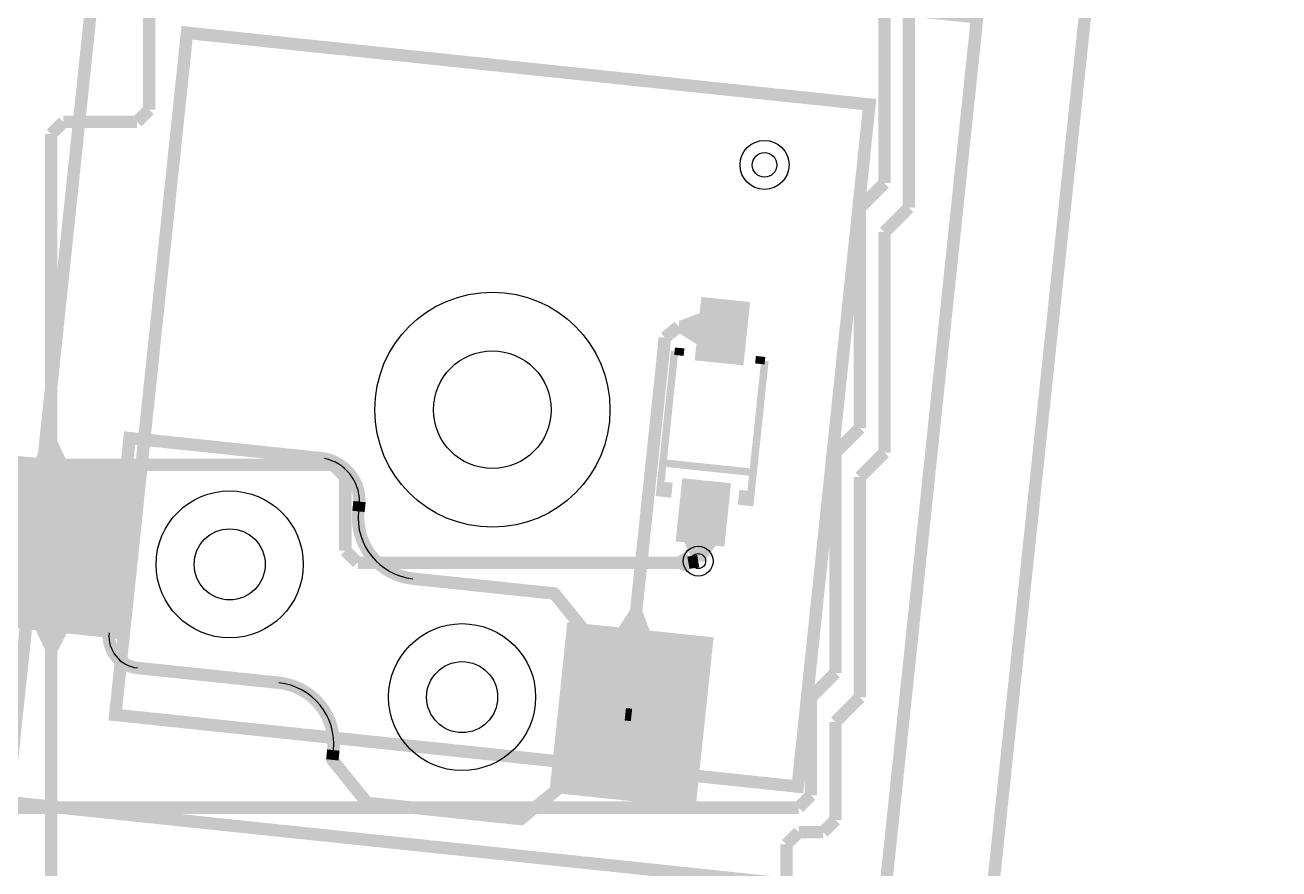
# Model space of a CAD drawing. Header units: millimetres. Extents: x -992 to -826, y 770 to 901.
# Drawn here: x -851.87 to -826.28, y 822.27 to 839.49 of the extents above; entities that cross this region are included whole.
import ezdxf

# ---------------------------------------------------------------- set-up
doc = ezdxf.new("R2010")
doc.units = ezdxf.units.MM
for name, color, linetype, true_color in [('BoardOutLine', 7, 'Continuous', 0xff00ff), ('BottomLayer', 7, 'Continuous', 0x0000ff), ('BottomPasteMaskLayer', 7, 'Continuous', 0x800000), ('BottomSilkLayer', 7, 'Continuous', 0x66cc33), ('BottomSolderMaskLayer', 7, 'Continuous', 0xaa00ff), ('Document', 7, 'Continuous', 0xffffff), ('Hole', 7, 'Continuous', 0x222222), ('Multi-Layer', 7, 'Continuous', 0xc0c0c0), ('TopLayer', 7, 'Continuous', 0xff0000), ('TopSilkLayer', 7, 'Continuous', 0xffcc00)]:
    doc.layers.add(name, color=color, linetype=linetype, true_color=true_color)

msp = doc.modelspace()

# ---------------------------------------------------------------- hatches: boundary and pattern name
at = {"layer": 'BottomLayer'}
for points in [[(-837.2089154178309, 832.5460502921007), (-837.0730251460504, 833.8389382778767), (-838.0675387350775, 833.9434594869191), (-838.2034290068581, 832.6505715011432)], [(-838.1023088646178, 833.6127025654052), (-838.1686817373636, 832.9811785623573), (-838.5276835153671, 833.2104572009146), (-838.5011328422657, 833.4630657861317)], [(-851.0159309118619, 830.5946278892559), (-851.6474523749048, 830.6610033020067), (-851.4586918973839, 831.0242621285245), (-851.2046913893829, 830.9975666751335)], [(-852.8214630429262, 827.2651257302516), (-849.8378968757938, 826.9515367030735), (-849.47205994412, 830.4323596647195), (-852.4556261112523, 830.7459486918975)], [(-837.5976631953265, 828.8474218948439), (-837.4617729235459, 830.14030988062), (-838.4562865125731, 830.2448310896623), (-838.5921767843537, 828.9519431038864)], [(-838.4106832613666, 828.9328676657354), (-837.7791592583186, 828.8664973329949), (-838.0051892303786, 828.5384150368302), (-838.2578003556008, 828.5649631699265)], [(-837.8831191262384, 828.7282499365), (-838.337807975616, 828.776121412243), (-838.2144246888495, 828.9776708153418), (-837.9618211836424, 828.951076962154)], [(-839.1196977393955, 827.1320218440438), (-839.7512217424436, 827.1983972567947), (-839.5219405638812, 827.5573990347982), (-839.2693294386589, 827.5308483616968)], [(-851.6474523749048, 827.1417322834648), (-851.0159309118619, 827.0753543307088), (-851.2046913893829, 826.7120929641861), (-851.4586918973839, 826.7387909575821)], [(-841.1669037338075, 823.8279146558294), (-838.1833375666753, 823.5143256286514), (-837.8174752349505, 826.9951485902973), (-840.8010414020829, 827.3087376174753)]]:
    msp.add_hatch(color=256, dxfattribs=at).paths.add_polyline_path(points)
at = {"layer": 'BottomPasteMaskLayer'}
for points in [[(-837.2089154178309, 832.5460502921007), (-837.0730251460504, 833.8389382778767), (-838.0675387350775, 833.9434594869191), (-838.2034290068581, 832.6505715011432)], [(-852.8214630429262, 827.2651257302516), (-849.8378968757938, 826.9515367030735), (-849.47205994412, 830.4323596647195), (-852.4556261112523, 830.7459486918975)], [(-837.5976631953265, 828.8474218948439), (-837.4617729235459, 830.14030988062), (-838.4562865125731, 830.2448310896623), (-838.5921767843537, 828.9519431038864)], [(-841.1669037338075, 823.8279146558294), (-838.1833375666753, 823.5143256286514), (-837.8174752349505, 826.9951485902973), (-840.8010414020829, 827.3087376174753)]]:
    msp.add_hatch(color=256, dxfattribs=at).paths.add_polyline_path(points)
at = {"layer": 'BottomSilkLayer'}
for points in [[(-838.9680695961392, 830.1830302260606), (-838.6498323596649, 830.149580899162), (-838.6816941833885, 829.8464516129034), (-838.999931419863, 829.879898399797)], [(-836.9742265684532, 829.9734671069343), (-837.2924638049277, 830.006916433833), (-837.3243230886462, 829.7037846075693), (-837.0060883921769, 829.6703378206757)]]:
    msp.add_hatch(color=256, dxfattribs=at).paths.add_polyline_path(points)
at = {"layer": 'BottomSolderMaskLayer'}
for points in [[(-837.2089154178309, 832.5460502921007), (-837.0730251460504, 833.8389382778767), (-838.0675387350775, 833.9434594869191), (-838.2034290068581, 832.6505715011432)], [(-852.8214630429262, 827.2651257302516), (-849.8378968757938, 826.9515367030735), (-849.47205994412, 830.4323596647195), (-852.4556261112523, 830.7459486918975)], [(-837.5976631953265, 828.8474218948439), (-837.4617729235459, 830.14030988062), (-838.4562865125731, 830.2448310896623), (-838.5921767843537, 828.9519431038864)], [(-841.1669037338075, 823.8279146558294), (-838.1833375666753, 823.5143256286514), (-837.8174752349505, 826.9951485902973), (-840.8010414020829, 827.3087376174753)]]:
    msp.add_hatch(color=256, dxfattribs=at).paths.add_polyline_path(points)
at = {"layer": 'Document'}
for points in [[(-837.5270332740666, 833.3849428498859), (-837.7180060960122, 833.4050139700281), (-837.7982854965711, 832.6412242824488), (-837.6073126746254, 832.6211531623064)], [(-838.0345415290832, 833.1487376174754), (-838.0546126492254, 832.9577647955298), (-837.290822961646, 832.877487934976), (-837.2707518415039, 833.0684582169166)], [(-850.0243688087377, 827.0716103632209), (-849.6195300990603, 830.923393446787), (-845.7677470154941, 830.5185547371096), (-845.7511658598753, 830.5179327859133), (-845.7346451381111, 830.5194778740436), (-845.7184668572969, 830.523163626998), (-845.7029071790951, 830.5289271293359), (-845.6882317056823, 830.5366699986396), (-845.6746909459462, 830.5462600648913), (-845.6625160393237, 830.5575336266035), (-845.6519148102734, 830.5702982451865), (-845.6430682207327, 830.5843360298566), (-845.6361272811149, 830.5994073570099), (-845.6312104725765, 830.6152549605745), (-845.6284017245557, 830.631608323516), (-845.627748982105, 830.6481882955377), (-845.6292633874739, 830.6647118581475), (-845.6329190899115, 830.6808969557571), (-845.6386536869369, 830.6964673103421), (-845.6463692895429, 830.7111571374809), (-845.6559341931518, 830.7247156832693), (-845.6671851257997, 830.7369115046641), (-845.679930035173, 830.7475364201937), (-845.6939513669222, 830.7564090635949), (-845.7090097782932, 830.7633779797175), (-845.7248482236851, 830.7683242098487), (-845.7411963423928, 830.7711633223267), (-849.7192837185676, 831.1892760985523), (-849.7358833174992, 831.1899284822669), (-849.7524260578949, 831.1884086041795), (-849.7686288893688, 831.1847424697806), (-849.7842145774608, 831.1789928075382), (-849.7989164471868, 831.1712579955972), (-849.812482945914, 831.1616703785061), (-849.8246819474887, 831.1503940027682), (-849.8353047239721, 831.1376218099656), (-849.8441695170271, 831.1235723354811), (-849.8511246478489, 831.108485969303), (-849.856051112426, 831.0926208428941), (-849.8588646177293, 831.076248412497), (-850.2769773939549, 827.0981584963172), (-850.2775910969197, 827.0815822802025), (-850.2760391582099, 827.0650674669051), (-850.2723480525271, 827.0488957845298), (-850.2665807468691, 827.0333431076717), (-850.258835626368, 827.0186747512392), (-850.249244815928, 827.0051409444167), (-850.2379719262906, 826.9929725619756), (-850.2252092629805, 826.9823771857558), (-850.211174545743, 826.9735355635023), (-850.1961071944386, 826.966598525469), (-850.180264244751, 826.9616844113878), (-850.1639159633863, 826.9588770516976), (-850.1473412375622, 826.9582243374714), (-850.1308228174381, 826.9597374034362), (-850.1146424926485, 826.9633904380253), (-850.0990762852201, 826.9691211237002), (-850.0843897408812, 826.9768317000331), (-850.0708333990854, 826.986390631413), (-850.0586385190312, 826.9976348509267), (-850.0480131345842, 827.0103725421366), (-850.039138505403, 827.0243864112991), (-850.0321660248107, 827.0394373942038), (-850.027214637158, 827.0552687343973), (-850.0243688087378, 827.0716103632209)], [(-845.7802565405132, 830.5203022606047), (-845.7408673939817, 830.5110788297145), (-845.7020205688093, 830.4997872082238), (-845.6638245776262, 830.4864589375402), (-845.6263861150584, 830.4711312481377), (-845.5898097596917, 830.4538469555587), (-845.5541976819484, 830.4346543408157), (-845.5196493586895, 830.4136070155255), (-845.4862612953416, 830.3907637721538), (-845.4541267563234, 830.3661884197869), (-845.4233355045264, 830.3399496058913), (-845.3939735505762, 830.3121206245573), (-845.3661229125743, 830.2827792117632), (-845.3398613869936, 830.2520073282324), (-845.3152623313661, 830.2198909304876), (-845.2923944593696, 830.1865197307457), (-845.2713216488868, 830.1519869463194), (-845.2521027635722, 830.1163890392302), (-845.2347914884256, 830.0798254467554), (-845.2194361798308, 830.0423983036661), (-845.2060797304807, 830.004212156929), (-845.1947594495617, 829.965373673671), (-845.1855069585372, 829.9259913432206), (-845.1783481028176, 829.8861751740596), (-845.1733028795651, 829.8460363865319), (-845.1703853818348, 829.8056871021657), (-845.1696037592076, 829.7652400304802), (-845.1688559069432, 829.7492131302944), (-845.1660933375633, 829.7334084150804), (-845.1613601418366, 829.7180781290168), (-845.1547318618436, 829.7034669443656), (-845.1463142853206, 829.6898080564879), (-845.1362417572809, 829.6773194620328), (-845.1246750358608, 829.6662004796977), (-845.1117987266105, 829.6566285690909), (-845.0978183361782, 829.6487564984651), (-845.0829569924126, 829.6427099065278), (-845.067451883229, 829.6385852972396), (-845.0515504710762, 829.6364484996061), (-845.0355065434221, 829.6363336170423), (-845.0195761622897, 829.6382424830807), (-845.0040135774932, 829.6421446321077), (-844.9890671687958, 829.6479777855968), (-844.974975481754, 829.6556488460772), (-844.9619634205169, 829.6650353829751), (-844.9502386583424, 829.6759875866131), (-844.9399883231202, 829.6883306591808), (-844.9313760107999, 829.7018676045184), (-844.9245391743893, 829.7163823721869), (-844.9195869301975, 829.7316433056459), (-844.9165983163311, 829.7474068395052), (-844.9156210312422, 829.763421386843), (-844.9163569078422, 829.8101121884195), (-844.9192301950778, 829.8567203066681), (-844.9242348641076, 829.9031479466482), (-844.931360413943, 829.9492976921055), (-844.9405918934822, 829.9950727098743), (-844.9519099328809, 830.0403769530574), (-844.9652907841948, 830.0851153625546), (-844.9807063712087, 830.1291940665196), (-844.9981243483468, 830.1725205773259), (-845.0175081685416, 830.215003985627), (-845.0388171599183, 830.2565551511068), (-845.0620066111343, 830.2970868895167), (-845.0870278651937, 830.3365141556089), (-845.113828421542, 830.3747542215823), (-845.1423520462243, 830.411726850664), (-845.1725388898775, 830.447354465466), (-845.2043256133088, 830.4815623107609), (-845.2376455203964, 830.5142786103361), (-845.2724286980337, 830.5454347175975), (-845.3086021628235, 830.5749652596061), (-845.3460900142152, 830.6028082742464), (-845.3848135937615, 830.6289053402375), (-845.424691650163, 830.6532016997149), (-845.4656405097529, 830.6756463731256), (-845.5075742520637, 830.6961922661952), (-845.5504048901096, 830.7147962687433), (-845.5940425550036, 830.7314193451381), (-845.6383956845239, 830.7460266162034), (-845.6833712152336, 830.7585874324031), (-845.7288747777496, 830.769075438151), (-845.7453302746992, 830.7713646268174), (-845.7619437916712, 830.7714863577818), (-845.7784310667796, 830.7694385481932), (-845.7945099981713, 830.7652562366425), (-845.8099054708679, 830.7590109836406), (-845.8243540640588, 830.7508096472), (-845.8376085583044, 830.740792554463), (-845.8494421655298, 830.7291311006667), (-845.859652409431, 830.7160248165218), (-845.8680645899012, 830.7016979541876), (-845.874534772198, 830.6863956502547), (-845.8789522497066, 830.6703797313903), (-845.8812414381606, 830.6539242344112), (-845.8813631689104, 830.6373107174376), (-845.8793153591092, 830.6208234423557), (-845.8751330473509, 830.604744511018), (-845.8688877941504, 830.589349038402), (-845.8606864575232, 830.574900445317), (-845.8506693646153, 830.5616459512006), (-845.8390079106663, 830.5498123441257), (-845.8259016263896, 830.5396021003936), (-845.8115747639469, 830.5311899201082), (-845.7962724599305, 830.5247197380089), (-845.7802565410091, 830.5203022607071)], [(-837.9213589027179, 829.33697993396), (-838.1123317246636, 829.3570510541023), (-838.0320548641098, 830.1208407416816), (-837.8410820421642, 830.1007696215394)], [(-844.9366675133351, 829.5534721869445), (-844.9407214312514, 829.5046458835104), (-844.9426417765619, 829.455689224807), (-844.9424248939829, 829.4066953974461), (-844.9400711963397, 829.3577576587885), (-844.935585163781, 829.3089691594326), (-844.928975335251, 829.2604227659073), (-844.920254292236, 829.2122108839045), (-844.9094386348158, 829.1644252823902), (-844.8965489500669, 829.117156918926), (-844.8816097728754, 829.0704957665359), (-844.8646495392366, 829.024530642448), (-844.8457005321276, 828.9793490390335), (-844.8247988200594, 828.9350369572709), (-844.8019841884214, 828.8916787430463), (-844.7773000637521, 828.8493569266059), (-844.7507934310788, 828.8081520654625), (-844.7225147444838, 828.7681425910599), (-844.6925178310678, 828.7294046594808), (-844.6608597884922, 828.6920120064885), (-844.6276008762968, 828.6560358071742), (-844.592804401199, 828.6215445404785), (-844.5565365965917, 828.588603858845), (-844.5188664964719, 828.5572764632544), (-844.4798658040379, 828.5276219838764), (-844.4396087552052, 828.499696866566), (-844.3981719773029, 828.4735542654217), (-844.3556343432165, 828.4492439416099), (-844.3120768212574, 828.4268121686459), (-844.2675823210443, 828.4063016443157), (-844.222235535688, 828.3877514094017), (-844.1761227805825, 828.3711967733713), (-844.129331829108, 828.3566692471667), (-844.0819517455583, 828.3441964832253), (-844.0340727156113, 828.3338022228452), (-843.9857858746651, 828.3255062509938), (-843.9371831343664, 828.3193243586488), (-843.9207798231687, 828.3165439681383), (-843.9048807192405, 828.3116431841278), (-843.8897586752992, 828.3047061114977), (-843.8756732085352, 828.295851800927), (-843.862866046904, 828.2852322058035), (-843.8515569807073, 828.2730295744725), (-843.8419400906595, 828.2594533225802), (-843.8341804171673, 828.2447364391827), (-843.8284111279875, 828.2291314883017), (-843.8247312328649, 828.2129062745428), (-843.8232038843768, 828.196339247162), (-843.8238552941376, 828.1797147214556), (-843.826674282969, 828.1633179994782), (-843.8316124727503, 828.1474304738268), (-843.8385851166615, 828.1323247985183), (-843.8474725535665, 828.1182602098327), (-843.8581222615796, 828.1054780774255), (-843.8703514755725, 828.0941977620596), (-843.8839503237004, 828.0846128510411), (-843.8986854291215, 828.0768878359686), (-843.9143039150963, 828.0711552898072), (-843.930537744737, 828.0675135917365), (-843.9471083209254, 828.0660252388141), (-843.9637312674627, 828.0667157734317), (-844.0173833852623, 828.0734211695345), (-844.0707308942121, 828.0822277222164), (-844.123691539937, 828.0931218530085), (-844.1761836645501, 828.1060867646894), (-844.228126332559, 828.1211024671838), (-844.2794394556563, 828.1381458083852), (-844.3300439162041, 828.157190509852), (-844.3798616892232, 828.1782072073261), (-844.4288159626958, 828.2011634960082), (-844.4768312559995, 828.2260239805217), (-844.5238335362877, 828.2527503294868), (-844.5697503326377, 828.2813013346224), (-844.6145108477905, 828.3116329742838), (-844.6580460673108, 828.3436984813376), (-844.7002888659972, 828.3774484152698), (-844.7411741113799, 828.4128307384169), (-844.7806387641459, 828.4497908962), (-844.8186219753367, 828.4882719012406), (-844.8550651801688, 828.528214421227), (-844.8899121883328, 828.5695568703962), (-844.9231092706302, 828.6122355044914), (-844.9546052418171, 828.6561845190457), (-844.9843515395241, 828.7013361508436), (-845.0123022991329, 828.747620782403), (-845.0384144244931, 828.7949670493147), (-845.0626476543705, 828.8433019502767), (-845.084964624524, 828.8925509596521), (-845.105330925316, 828.9426381423772), (-845.123715154768, 828.9934862710425), (-845.1400889669769, 829.0450169449662), (-845.1544271158214, 829.0971507110781), (-845.166707493887, 829.149807186424), (-845.1769111665535, 829.2029051821057), (-845.1850224011893, 829.2563628284622), (-845.1910286914081, 829.310097701302), (-845.194920776353, 829.3640269489888), (-845.1966926549751, 829.4180674201882), (-845.1963415952861, 829.472135792074), (-845.1938681385707, 829.5261486988016), (-845.1892760985522, 829.5800228600458), (-845.186488619328, 829.5964196497307), (-845.1815823174292, 829.6123115644697), (-845.1746413393695, 829.6274260467952), (-845.1657847277838, 829.64150387275), (-845.1551643797636, 829.6543035977597), (-845.1429624417152, 829.665605697576), (-845.1293881854218, 829.6752163332717), (-845.1146744188856, 829.6829706757138), (-845.0990734935073, 829.6887357324988), (-845.0828529760831, 829.6924126288651), (-845.0662910598471, 829.6939383034652), (-845.0496717932617, 829.6932865899109), (-845.0332802083881, 829.6904686655464), (-845.0173974323867, 829.6855328597478), (-845.0022958659893, 829.6785638250415), (-844.9882345116359, 829.6696810852533), (-844.9754545314017, 829.6590369855917), (-844.964175110898, 829.6468140798204), (-844.954589700086, 829.6332219993336), (-844.9468626954742, 829.6184938578309), (-844.9411266206032, 829.6028822532539), (-844.9374798531744, 829.5866549355546), (-844.9359849378031, 829.5700902145963), (-844.9366675133351, 829.5534721869445)], [(-845.1688976377953, 829.7787528575059), (-845.1898145796292, 829.5797459994922), (-845.1904365308255, 829.5631648438734), (-845.1888914426952, 829.5466441221091), (-845.1852056897409, 829.5304658412949), (-845.1794421874029, 829.5149061630931), (-845.1716993180993, 829.5002306896803), (-845.1621092518476, 829.4866899299442), (-845.1508356901354, 829.4745150233217), (-845.1380710715524, 829.4639137942715), (-845.1240332868824, 829.4550672047308), (-845.108961959729, 829.4481262651129), (-845.0931143561644, 829.4432094565746), (-845.0767609932228, 829.4404007085537), (-845.0601810212012, 829.439747966103), (-845.0436574585913, 829.4412623714719), (-845.0274723609817, 829.4449180739095), (-845.0119020063969, 829.4506526709349), (-844.997212179258, 829.4583682735408), (-844.9836536334695, 829.4679331771498), (-844.9714578120747, 829.4791841097978), (-844.9608328965452, 829.491929019171), (-844.951960253144, 829.5059503509201), (-844.9449913370213, 829.5210087622912), (-844.94004510689, 829.5368472076831), (-844.9372059944121, 829.5531953263908), (-844.9162890525782, 829.7522021844045), (-844.9156671013818, 829.7687833400233), (-844.917212189512, 829.7853040617877), (-844.9208979424664, 829.801482342602), (-844.9266614448044, 829.8170420208038), (-844.934404314108, 829.8317174942166), (-844.9439943803598, 829.8452582539528), (-844.9552679420719, 829.8574331605753), (-844.9680325606548, 829.8680343896254), (-844.9820703453249, 829.8768809791662), (-844.9971416724784, 829.8838219187842), (-845.012989276043, 829.8887387273226), (-845.0293426389846, 829.8915474753434), (-845.0459226110063, 829.8922002177941), (-845.0624461736161, 829.8906858124252), (-845.0786312712257, 829.8870301099876), (-845.0942016258107, 829.8812955129621), (-845.1088914529496, 829.873579910356), (-845.122449998738, 829.8640150067472), (-845.1346458201328, 829.8527640740991), (-845.1452707356624, 829.8400191647258), (-845.1541433790636, 829.8259978329767), (-845.1611122951862, 829.8109394216056), (-845.1660585253173, 829.7951009762136), (-845.1688976377953, 829.7787528575059)], [(-845.6951866903735, 824.4147421894845), (-844.9831902463806, 823.5355016510034), (-844.9719112839003, 823.523303427266), (-844.9591365287065, 823.51268187904), (-844.9450845912055, 823.5038187695717), (-844.9299959378267, 823.4968657704926), (-844.9141287759953, 823.4919418663101), (-844.8977546355094, 823.4891313182628), (-841.7649987299976, 823.159865379731), (-841.748398281318, 823.1592104020756), (-841.7318543712565, 823.1607279434979), (-841.7156501026279, 823.1643920355147), (-841.7000627662329, 823.1701399774247), (-841.6853590957996, 823.1778734092554), (-841.6717907035816, 823.1874599949201), (-840.7376098552198, 823.9439420878844), (-840.7254116314823, 823.9552210503646), (-840.7147900832564, 823.9679958055584), (-840.705926973788, 823.9820477430594), (-840.6989739747089, 823.9971363964382), (-840.6940500705264, 824.0130035582696), (-840.6912395224791, 824.0293776987555), (-840.3619735839472, 827.1621361442724), (-840.361318606292, 827.178736592952), (-840.3628361477142, 827.1952805030136), (-840.3665002397311, 827.2114847716421), (-840.372248181641, 827.2270721080371), (-840.3799816134718, 827.2417757784704), (-840.3895681991365, 827.2553441706884), (-840.9680518161038, 827.9697129794262), (-840.979330778584, 827.9819112031636), (-840.9921055337778, 827.9925327513896), (-841.0061574712788, 828.0013958608579), (-841.0212461246576, 828.008348859937), (-841.037113286489, 828.0132727641195), (-841.0534874269749, 828.0160833121668), (-843.8878892557786, 828.3139903479808), (-843.9044704113977, 828.3146122991776), (-843.9209911331624, 828.3130672110478), (-843.9371694139769, 828.3093814580938), (-843.9527290921792, 828.303617955756), (-843.9674045655925, 828.2958750864525), (-843.980945325329, 828.2862850202008), (-843.9931202319518, 828.2750114584885), (-844.0037214610023, 828.2622468399054), (-844.0125680505433, 828.2482090552353), (-844.0195089901614, 828.2331377280816), (-844.0244257987, 828.2172901245167), (-844.0272345467208, 828.2009367615748), (-844.0278872891715, 828.1843567895529), (-844.0263728838027, 828.1678332269427), (-844.0227171813649, 828.1516481293329), (-844.0169825843392, 828.1360777747477), (-844.0092669817328, 828.1213879476086), (-843.9997020781236, 828.10782940182), (-843.9884511454752, 828.0956335804251), (-843.9757062361015, 828.0850086648957), (-843.9616849043518, 828.0761360214946), (-843.9466264929804, 828.0691671053722), (-843.9307880475881, 828.0642208752413), (-843.91443992888, 828.0613817627636), (-841.1323545847092, 827.7689738379478), (-840.6200812801626, 827.1363703327409), (-840.9383515367032, 824.1082448564898), (-841.7907645415291, 823.4179730759463), (-844.8188900177802, 823.7362433324868), (-845.4977647955297, 824.5746126492254), (-845.509042922548, 824.5868131563502), (-845.5218170493645, 824.5974371954701), (-845.5358686071274, 824.6063029863303), (-845.5509571697878, 824.6132588327911), (-845.5668245678552, 824.618185718391), (-845.5831993057493, 824.6209993427515), (-845.5998012071649, 824.6216515639795), (-845.6163462089658, 824.6201312223892), (-845.6325512215841, 824.6164643314467), (-845.648138972761, 824.6107136326724), (-845.662842751752, 824.602977522117), (-845.676410972822, 824.5933883667769), (-845.6886114799468, 824.5821102397585), (-845.6992355190667, 824.5693361129421), (-845.7081013099269, 824.5552845551791), (-845.7150571563877, 824.5401959925188), (-845.7199840419876, 824.5243285944514), (-845.722797666348, 824.5079538565573), (-845.7234498875762, 824.4913519551417), (-845.7219295459859, 824.4748069533408), (-845.7182626550432, 824.4586019407225), (-845.7125119562689, 824.4430141895457), (-845.7047758457136, 824.4283104105546), (-845.6951866903735, 824.4147421894845)], [(-849.5585902971807, 826.4969900939803), (-849.5911425728124, 826.5014460986573), (-849.6233508066234, 826.5079373467078), (-849.6550878796455, 826.5164382185726), (-849.686228532481, 826.5269151631397), (-849.7166498596738, 826.5393268301634), (-849.7462317947917, 826.5536242334647), (-849.7748575843023, 826.5697509442692), (-849.8024142483741, 826.5876433139197), (-849.8287930267838, 826.6072307250832), (-849.8538898081694, 826.6284358704628), (-849.8776055409347, 826.6511750579126), (-849.8998466241862, 826.6753585407528), (-849.9205252771538, 826.7008908719805), (-849.9395598856443, 826.7276712809785), (-849.9568753241535, 826.755594071235), (-849.9724032523718, 826.7845490375055), (-849.9860823849078, 826.8144219007687), (-849.997858733169, 826.8450947592613), (-850.0076858184427, 826.8764465538113), (-850.0155248553381, 826.9083535456317), (-850.0213449048632, 826.9406898046918), (-850.0251229965351, 826.9733277067353), (-850.0268442190388, 827.0061384369858), (-850.0265017790796, 827.0389924985514), (-850.0240970281942, 827.0717602235206), (-850.0234144526632, 827.0883782511719), (-850.0249093680352, 827.1049429721294), (-850.0285561354647, 827.1211702898279), (-850.0342922103362, 827.1367818944041), (-850.0420192149481, 827.1515100359059), (-850.0516046257603, 827.1651021163917), (-850.0628840462639, 827.1773250221622), (-850.0756640264979, 827.1879691218232), (-850.0897253808508, 827.1968518616108), (-850.1048269472477, 827.2038208963166), (-850.1207097232486, 827.2087567021149), (-850.1371013081216, 827.2115746264793), (-850.1537205747063, 827.2122263400336), (-850.1702824909418, 827.2107006654337), (-850.1865030083652, 827.2070237690677), (-850.202103933743, 827.2012587122832), (-850.216817700279, 827.1935043698418), (-850.230391956572, 827.1838937341467), (-850.2425938946203, 827.1725916343314), (-850.2532142426406, 827.1597919093226), (-850.2620708542265, 827.1457140833687), (-850.2690118322867, 827.1305996010441), (-850.2739181341861, 827.1147076863059), (-850.2767056134113, 827.0983108966219), (-850.2798960491521, 827.0577553681733), (-850.2809594691546, 827.0170884417357), (-850.2798929583, 826.9764215962401), (-850.2766994401802, 826.9358663103949), (-850.2713876690829, 826.8955337570939), (-850.2639722059946, 826.8555344986613), (-850.2544733786845, 826.815978183771), (-850.2429172259806, 826.7769732468699), (-850.2293354263908, 826.7386266109304), (-850.2137652112632, 826.7010433943458), (-850.196249262725, 826.6643266227723), (-850.1768355966797, 826.6285769467088), (-850.155577431182, 826.5938923655862), (-850.1325330405539, 826.5603679591254), (-850.1077655956383, 826.5280956266977), (-850.081342990631, 826.4971638354046), (-850.0533376569648, 826.4676573775654), (-850.0238263647553, 826.439657138279), (-849.9928900123539, 826.4132398736958), (-849.9606134045827, 826.3884780006092), (-849.9270850202632, 826.365439397941), (-849.8923967696712, 826.3441872206681), (-849.8566437425866, 826.3247797266968), (-849.8199239476262, 826.3072701171626), (-849.7823380435768, 826.2917063905921), (-849.7439890634619, 826.2781312113258), (-849.7049821321006, 826.2665817925634), (-849.6654241779327, 826.2570897943535), (-849.6254236398987, 826.2496812368036), (-849.5850901701805, 826.244376428753), (-849.5684673025145, 826.2436894181972), (-849.551897262543, 826.245181225252), (-849.5356644095817, 826.2488262489393), (-849.5200473164624, 826.2545619368184), (-849.5053139889303, 826.2622898584519), (-849.4917172663835, 826.271877394576), (-849.4794904828832, 826.2831600129857), (-849.4688434628952, 826.2959440920812), (-849.4599589204819, 826.3100102436177), (-849.4529893237367, 826.3251170776393), (-849.4480542782708, 826.3410053449833), (-849.4452384746556, 826.3574023862695), (-849.4445902350429, 826.374026811022), (-849.4461206839065, 826.3905933266249), (-849.4498035571339, 826.4068176342444), (-849.4555756527466, 826.4224213076959), (-849.4633379155124, 826.4371365715298), (-849.4729571368372, 826.4507108963398), (-849.4842682407648, 826.4629113324338), (-849.4970771168539, 826.473528507495), (-849.5111639513174, 826.4823802196312), (-849.5262869992581, 826.4893145641513), (-849.542186733266, 826.4942125404092), (-849.5585902971807, 826.4969900939803)], [(-846.6747752095505, 826.1936855473713), (-849.5589128778258, 826.49681991364), (-849.5754940334449, 826.4974418648367), (-849.5920147552096, 826.4958967767069), (-849.6081930360242, 826.4922110237529), (-849.6237527142264, 826.4864475214151), (-849.6384281876396, 826.4787046521117), (-849.6519689473762, 826.4691145858599), (-849.664143853999, 826.4578410241477), (-849.6747450830496, 826.4450764055646), (-849.6835916725906, 826.4310386208944), (-849.6905326122087, 826.4159672937407), (-849.6954494207473, 826.4001196901759), (-849.6982581687681, 826.383766327234), (-849.6989109112187, 826.367186355212), (-849.6973965058498, 826.3506627926018), (-849.6937408034121, 826.334477694992), (-849.6880062063864, 826.3189073404068), (-849.6802906037801, 826.3042175132678), (-849.6707257001708, 826.2906589674792), (-849.6594747675225, 826.2784631460843), (-849.6467298581488, 826.2678382305547), (-849.6327085263991, 826.2589655871537), (-849.6176501150276, 826.2519966710313), (-849.6018116696353, 826.2470504409004), (-849.5854635509272, 826.2442113284228), (-846.7013258826519, 825.941076962154), (-846.6847447270331, 825.9404550109579), (-846.6682240052688, 825.9420000990881), (-846.6520457244546, 825.9456858520424), (-846.6364860462528, 825.9514493543804), (-846.62181057284, 825.959192223684), (-846.6082698131039, 825.9687822899357), (-846.5960949064814, 825.980055851648), (-846.5854936774313, 825.992820470231), (-846.5766470878905, 826.006858254901), (-846.5697061482726, 826.0219295820543), (-846.5647893397343, 826.037777185619), (-846.5619805917134, 826.0541305485606), (-846.5613278492627, 826.0707105205821), (-846.5628422546316, 826.087234083192), (-846.5664979570693, 826.1034191808016), (-846.5722325540946, 826.1189895353865), (-846.5799481567007, 826.1336793625253), (-846.5895130603095, 826.1472379083137), (-846.6007639929575, 826.1594337297086), (-846.6135089023308, 826.1700586452382), (-846.6275302340799, 826.1789312886393), (-846.6425886454509, 826.185900204762), (-846.6584270908429, 826.1908464348933), (-846.6747752095505, 826.1936855473713)], [(-845.7015773431548, 824.7070053340109), (-845.697518926291, 824.7558340455896), (-845.6955943122487, 824.8047933111343), (-845.6958071648514, 824.8537899285243), (-845.6981570788989, 824.9027306245334), (-845.702639580938, 824.9515222323912), (-845.7092461377792, 825.0000718691416), (-845.7179641727407, 825.0482871124605), (-845.72877708959, 825.0960761765975), (-845.7416643041381, 825.1433480871056), (-845.7566012834245, 825.1900128540254), (-845.77355959242, 825.235981643197), (-845.7925069481577, 825.2811669453697), (-845.8134072811881, 825.3254827427912), (-845.8362208042447, 825.3688446729562), (-845.8609040879846, 825.4111701892048), (-845.887410143664, 825.4523787178633), (-845.9156885125888, 825.4923918116308), (-845.9456853621714, 825.5311332989152), (-845.97734358841, 825.5685294288394), (-846.0106029245953, 825.6045090116386), (-846.0454000560385, 825.639003554181), (-846.0816687406011, 825.6719473903569), (-846.1193399347984, 825.7032778060841), (-846.1583419252345, 825.7329351586953), (-846.1986004651213, 825.7608629904778), (-846.2400389156194, 825.7870081361498), (-846.2825783917327, 825.8113208240696), (-846.3261379124798, 825.8337547709843), (-846.370634555054, 825.8542672701375), (-846.4159836126812, 825.8728192725688), (-846.4620987558733, 825.8893754614501), (-846.5088921967701, 825.9039043193167), (-846.5562748562596, 825.9163781880667), (-846.6041565335534, 825.9267733216124), (-846.6524460778994, 825.9350699310845), (-846.7010515621032, 825.9412522225045), (-846.7174483517877, 825.9440397017294), (-846.7333402665263, 825.9489460036284), (-846.7484547488514, 825.9558869816883), (-846.7625325748058, 825.9647435932741), (-846.7753322998151, 825.9753639412943), (-846.786634399631, 825.9875658793427), (-846.7962450353264, 826.001140135636), (-846.8039993777682, 826.015853902172), (-846.8097644345529, 826.0314548275501), (-846.8134413309192, 826.0476753449739), (-846.8149670055191, 826.0642372612097), (-846.8143152919649, 826.0808565277947), (-846.8114973676004, 826.0972481126681), (-846.8065615618019, 826.1131308886693), (-846.7995925270958, 826.1282324550665), (-846.7907097873078, 826.1422938094196), (-846.7800656876466, 826.1550737896538), (-846.7678427818756, 826.1663532101574), (-846.7542507013893, 826.1759386209694), (-846.7395225598871, 826.1836656255814), (-846.7239109553104, 826.1894017004525), (-846.7076836376115, 826.1930484678817), (-846.6911189166534, 826.1945433832533), (-846.6745008890018, 826.1938608077218), (-846.6208463683454, 826.1871549729128), (-846.5674964912153, 826.1783477930259), (-846.5145335230584, 826.1674528487218), (-846.4620391327089, 826.1544869399918), (-846.410094266454, 826.1394700602516), (-846.3587790232158, 826.1224253655121), (-846.3081725310383, 826.1033791386719), (-846.2583528250719, 826.0823607489906), (-846.2093967272443, 826.0594026067997), (-846.1613797278, 826.0345401135273), (-846.1143758688947, 826.0078116071085), (-846.0684576304232, 825.9792583028682), (-846.0236958182545, 825.9489242299676), (-845.9801594550495, 825.9168561635112), (-845.9379156738288, 825.883103552419), (-845.8970296144524, 825.8477184431774), (-845.8575643231754, 825.8107553995826), (-845.8195806554301, 825.772271418604), (-845.7831371819867, 825.7323258424941), (-845.7482900986379, 825.6909802672841), (-845.7150931395449, 825.6482984478016), (-845.683597494379, 825.6043461993614), (-845.6538517293875, 825.5591912962783), (-845.6259017125049, 825.5129033673593), (-845.5997905426236, 825.4655537885354), (-845.5755584831367, 825.417215572801), (-845.5532428998509, 825.3679632576271), (-845.5328782033694, 825.3178727900253), (-845.5144957960297, 825.2670214094367), (-845.498124023482, 825.2154875286299), (-845.4837881309802, 825.1633506127877), (-845.4715102244534, 825.1106910569722), (-845.4613092364189, 825.0575900621558), (-845.4532008967881, 825.0041295100094), (-845.447197708611, 824.9503918366407), (-845.4433089287968, 824.8964599054782), (-845.4415405538391, 824.8424168794954), (-845.4418953105702, 824.7883460929743), (-845.4443726519555, 824.734330923003), (-845.4489687579376, 824.6804546609095), (-845.4517562371619, 824.6640578712247), (-845.4566625390607, 824.6481659564856), (-845.4636035171204, 824.6330514741601), (-845.4724601287061, 824.6189736482053), (-845.4830804767263, 824.6061739231957), (-845.4952824147747, 824.5948718233793), (-845.5088566710681, 824.5852611876837), (-845.5235704376043, 824.5775068452415), (-845.5391713629826, 824.5717417884566), (-845.5553918804067, 824.5680648920902), (-845.5719537966427, 824.5665392174901), (-845.5885730632281, 824.5671909310444), (-845.6049646481017, 824.570008855409), (-845.6208474241032, 824.5749446612076), (-845.6359489905007, 824.581913695914), (-845.6500103448539, 824.590796435702), (-845.6627903250882, 824.6014405353637), (-845.6740697455919, 824.613663441135), (-845.6836551564039, 824.6272555216217), (-845.6913821610158, 824.6419836631244), (-845.6971182358867, 824.6575952677014), (-845.7007650033155, 824.6738225854007), (-845.7022599186867, 824.690387306359), (-845.7015773431548, 824.7070053340108)]]:
    msp.add_hatch(color=256, dxfattribs=at).paths.add_polyline_path(points)
at = {"layer": 'TopLayer'}
msp.add_hatch(color=256, dxfattribs=at).paths.add_polyline_path([(-838.3137490474982, 828.3073202946407), (-838.3512496824994, 828.7629819659641), (-838.5555930911862, 828.6446507493016), (-838.5346888493777, 828.3906502413006)])

# ---------------------------------------------------------------- linework, layer by layer
at = {"layer": 'BoardOutLine', "const_width": 0.25400050800101603}
msp.add_lwpolyline([(-826.4097790195581, 875.9788163576329), (-834.1328422656846, 802.7903479806961), (-834.232410464821, 802.6117602235206), (-835.4934721869445, 801.6353060706123), (-835.6793497586996, 801.5824485648973), (-872.5814325628652, 805.4610871221744), (-873.1651257302516, 805.2826263652529)], dxfattribs=at)
at = {"layer": 'BottomLayer', "const_width": 0.25400050800101603}
for points in [[(-849.3317246634494, 846.5176530353062), (-849.3317246634494, 837.7675895351792)], [(-849.3316992633986, 837.7676657353317), (-849.5816865633732, 837.5176784353571)], [(-851.081711963424, 837.5176784353571), (-851.3316992633986, 837.2676657353317)], [(-849.5816865633732, 837.5176784353571), (-851.081711963424, 837.5176784353571)], [(-851.3317246634494, 837.2677165354332), (-851.3317246634494, 829.0175260350522)], [(-839.6184912369825, 825.4246888493778), (-838.8102616205233, 833.1125222250446)], [(-838.8103886207773, 833.112471424943), (-838.5312166624334, 833.3385318770639)], [(-838.5311150622302, 833.3385826771655), (-837.6383032766066, 833.2446024892051)], [(-838.0269240538482, 829.5461010922023), (-838.1315722631446, 828.5516891033783)], [(-851.3317246634494, 829.0175260350522), (-851.3317246634494, 819.7675895351792)], [(-851.1468630937263, 828.8487426974856), (-851.3316992633986, 829.0176530353062)], [(-851.3316992633986, 829.0176530353062), (-851.1468630937263, 828.8487426974856)], [(-839.4921005842012, 825.4115062230126), (-839.6183896367793, 825.424790449581)]]:
    msp.add_lwpolyline(points, dxfattribs=at)
at = {"layer": 'BottomSilkLayer'}
for points, const_width in [([(-838.9002794005589, 830.099263398527), (-838.6125730251462, 832.8366268732539)], 0.15240030480060962), ([(-838.6125730251462, 832.8366268732539), (-838.420599441199, 832.8164592329186)], 0.15240030480060962), ([(-837.0579629159259, 829.905613411227), (-836.7702311404623, 832.6430022860047)], 0.15240030480060962), ([(-836.7702311404623, 832.6430022860047), (-836.9622301244603, 832.6631699263401)], 0.15240030480060962), ([(-849.8429514859031, 830.0185674371351), (-849.733299466599, 831.0618491236984), (-849.733299466599, 831.0618491236984), (-845.7546863093727, 830.6436880873763)], 0.25400050800101603), ([(-837.0596647193295, 830.3677673355348), (-838.8025146050293, 830.5509525019052)], 0.15240030480060962), ([(-845.0420370840743, 829.7658115316232), (-845.0629667259335, 829.5667513335028)], 0.25400050800101603), ([(-843.9510033020067, 828.1927101854205), (-841.0668783337568, 827.8895859791721)], 0.25400050800101603), ([(-840.4883921767844, 827.1751587503177), (-841.0668783337568, 827.8895605791213), (-841.0668783337568, 827.8895859791721)], 0.25400050800101603), ([(-850.1506731013462, 827.0848869697741), (-850.1140970281941, 827.4329692659387)], 0.25400050800101603), ([(-840.4883921767844, 827.1751587503177), (-840.5249682499366, 826.8271526543055)], 0.25400050800101603), ([(-846.6877825755653, 826.0675641351285), (-849.5718313436628, 826.3706883413769)], 0.25400050800101603), ([(-845.5964693929388, 824.4946659893321), (-845.5755651511304, 824.6935737871477)], 0.25400050800101603), ([(-840.7966471932945, 824.2415544831091), (-840.817551435103, 824.0426466852936), (-841.7517145034291, 823.2861823723649), (-844.8844805689612, 823.6154432308866), (-845.5964693929388, 824.4946659893321)], 0.25400050800101603)]:
    msp.add_lwpolyline(points, dxfattribs=dict(at, const_width=const_width))
for centre, radius, start, end in [((-845.9344756505648, 829.7710208150686), 0.8924307848615699, 359.591352160182, 78.33234764142145), ((-843.8203652764787, 829.4358628487939), 1.2499872999746, 174.00231219007293, 264.00121243338003), ((-849.504246512163, 827.01694213863), 0.6499872999746, 173.9999895828508, 263.9999292158368), ((-846.8187098650205, 824.8242416565677), 1.2499872999746, 353.9999540102417, 83.999938362038)]:
    msp.add_arc(centre, radius, start, end, dxfattribs=at)
at = {"layer": 'Document', "const_width": 0.25400050800101603}
for points in [[(-852.2229108458218, 823.6325882651767), (-850.3413766827534, 841.5340106680214), (-868.2428244856491, 843.415519431039), (-870.1243332486665, 825.5140970281942), (-852.2229108458218, 823.6325882651767)], [(-834.3214630429262, 821.7510795021592), (-832.4399542799086, 839.652501905004), (-850.3413766827534, 841.5340106680214), (-852.2229108458218, 823.6325882651767), (-834.3214630429262, 821.7510795021592)], [(-836.2029972059945, 803.8496316992636), (-834.3214630429262, 821.7510795021592), (-852.2229108458218, 823.6325882651767), (-854.1044196088393, 805.7311658623319), (-836.2029972059945, 803.8496316992636)]]:
    msp.add_lwpolyline(points, close=True, dxfattribs=at)
at = {"layer": 'Document'}
for centre, radius in [((-836.7785115570232, 836.6395732791467), 0.24993649987299976), ((-842.3312166624335, 831.6426212852427), 1.1998983997967998), ((-847.6906273812549, 828.4853949707901), 0.7249174498348998), ((-842.9479298958599, 825.7747015494033), 0.7249174498348998)]:
    msp.add_circle(centre, radius, dxfattribs=at)
at = {"layer": 'Hole'}
msp.add_circle((-838.1315722631446, 828.5516891033783), 0.15240030480060962, dxfattribs=at)
at = {"layer": 'Multi-Layer'}
for centre, radius in [((-836.7785115570232, 836.6395732791467), 0.5), ((-842.3312166624335, 831.6426212852427), 2.4000000000000004), ((-847.6906273812549, 828.4853949707901), 1.5000000000000002), ((-838.1315722631446, 828.5516891033783), 0.30480060960121924), ((-842.9479298958599, 825.7747015494033), 1.5000000000000002)]:
    msp.add_circle(centre, radius, dxfattribs=at)
at = {"layer": 'TopLayer', "const_width": 0.25400050800101603}
for points in [[(-834.3316738633478, 836.2676657353317), (-834.3316738633478, 840.7676911353824)], [(-833.8316738633478, 835.7676657353317), (-833.8316738633478, 840.2676911353824)], [(-834.8316738633478, 835.7676657353317), (-834.3316738633478, 836.2676657353317)], [(-834.8316738633478, 831.2676657353317), (-834.8316738633478, 835.7676657353317)], [(-834.3316738633478, 835.2676657353317), (-833.8316738633478, 835.7676657353317)], [(-834.3316738633478, 830.7676657353317), (-834.3316738633478, 835.2676657353317)], [(-835.3316738633478, 830.7676657353317), (-834.8316738633478, 831.2676657353317)], [(-835.3316738633478, 826.2676403352808), (-835.3316738633478, 830.7676657353317)], [(-834.8316738633478, 830.2676657353317), (-834.3316738633478, 830.7676657353317)], [(-855.8316992633986, 830.5176530353062), (-845.5816865633733, 830.5176530353062)], [(-845.5816865633733, 830.5176530353062), (-845.3316992633986, 830.2676657353317)], [(-845.3316992633986, 830.2676657353317), (-845.3316992633986, 828.7676657353317)], [(-834.8316738633478, 825.7676403352808), (-834.8316738633478, 830.2676657353317)], [(-845.3316992633986, 828.7676657353317), (-845.0816865633732, 828.5176530353062)], [(-845.0816865633732, 828.5176530353062), (-838.3316738633478, 828.5176530353062)], [(-838.3316738633478, 828.5176530353062), (-838.1314960629923, 828.5516891033783)], [(-835.8316738633478, 825.7676403352808), (-835.3316738633478, 826.2676403352808)], [(-835.8316738633478, 823.7676403352808), (-835.8316738633478, 825.7676403352808)], [(-835.3316738633478, 825.2676403352808), (-834.8316738633478, 825.7676403352808)], [(-835.3316738633478, 823.2676403352808), (-835.3316738633478, 825.2676403352808)], [(-836.0816611633225, 823.5176530353062), (-835.8316738633478, 823.7676403352808)], [(-876.0817627635256, 823.5176530353062), (-836.0816611633225, 823.5176530353062)], [(-835.5816611633225, 823.0176530353062), (-835.3316738633478, 823.2676403352808)], [(-836.3316738633478, 822.7676403352808), (-836.0816611633225, 823.0176530353062)], [(-836.0816611633225, 823.0176530353062), (-835.5816611633225, 823.0176530353062)], [(-836.3316738633478, 816.7676403352808), (-836.3316738633478, 822.7676403352808)]]:
    msp.add_lwpolyline(points, dxfattribs=at)
at = {"layer": 'TopSilkLayer', "const_width": 0.25400050800101603}
msp.add_lwpolyline([(-850.024663449327, 825.4126492252987), (-836.1013462026925, 823.9492506985016), (-834.6379476758955, 837.8725425450853), (-848.56126492253, 839.3359410718823), (-850.024663449327, 825.4126492252987)], close=True, dxfattribs=at)

doc.saveas('drawing.dxf')
